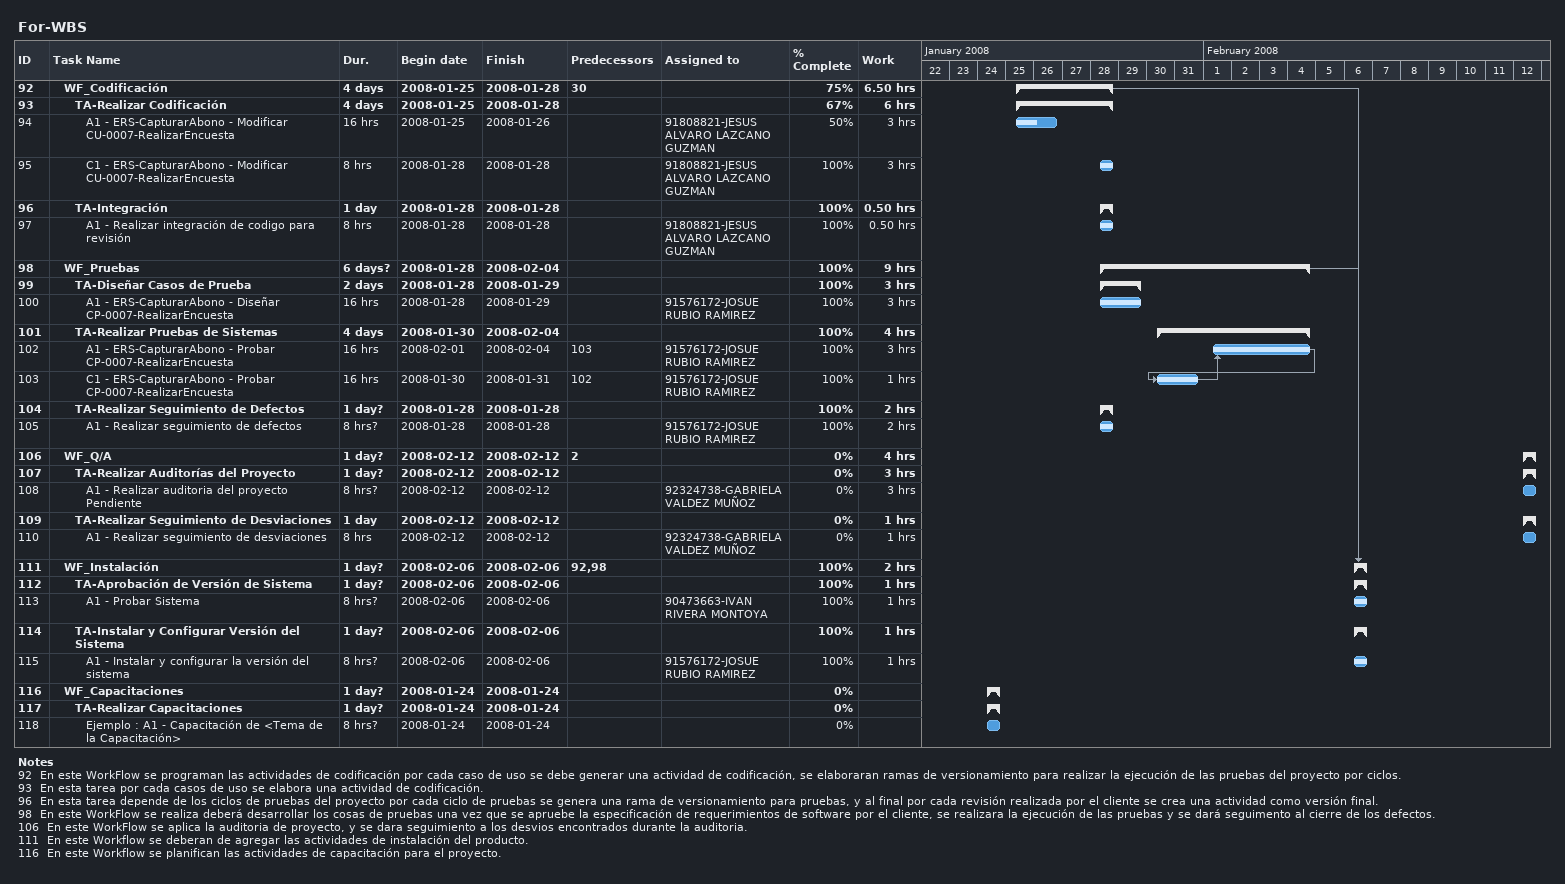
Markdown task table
For-WBS

| ID | Level | Task | Duration | Start | Finish | Predecessors | Resources | % complete | Work (h) |
|---|---|---|---|---|---|---|---|---|---|
| 92 | 2 | **WF_Codificación** | 4d | 2008-01-25 | 2008-01-28 | 30 |  | 75 | 6.50 |
| 93 | 3 | **TA-Realizar Codificación** | 4d | 2008-01-25 | 2008-01-28 |  |  | 67 | 6 |
| 94 | 4 | A1 - ERS-CapturarAbono - Modificar CU-0007-RealizarEncuesta | 16h | 2008-01-25 | 2008-01-26 |  | 91808821-JESUS ALVARO LAZCANO GUZMAN | 50 | 3 |
| 95 | 4 | C1 - ERS-CapturarAbono - Modificar CU-0007-RealizarEncuesta | 8h | 2008-01-28 | 2008-01-28 |  | 91808821-JESUS ALVARO LAZCANO GUZMAN | 100 | 3 |
| 96 | 3 | **TA-Integración** | 1d | 2008-01-28 | 2008-01-28 |  |  | 100 | 0.50 |
| 97 | 4 | A1 - Realizar integración de codigo para revisión | 8h | 2008-01-28 | 2008-01-28 |  | 91808821-JESUS ALVARO LAZCANO GUZMAN | 100 | 0.50 |
| 98 | 2 | **WF_Pruebas** | 6d? | 2008-01-28 | 2008-02-04 |  |  | 100 | 9 |
| 99 | 3 | **TA-Diseñar Casos de Prueba** | 2d | 2008-01-28 | 2008-01-29 |  |  | 100 | 3 |
| 100 | 4 | A1 - ERS-CapturarAbono - Diseñar CP-0007-RealizarEncuesta | 16h | 2008-01-28 | 2008-01-29 |  | 91576172-JOSUE RUBIO RAMIREZ | 100 | 3 |
| 101 | 3 | **TA-Realizar Pruebas de Sistemas** | 4d | 2008-01-30 | 2008-02-04 |  |  | 100 | 4 |
| 102 | 4 | A1 - ERS-CapturarAbono - Probar CP-0007-RealizarEncuesta | 16h | 2008-02-01 | 2008-02-04 | 103 | 91576172-JOSUE RUBIO RAMIREZ | 100 | 3 |
| 103 | 4 | C1 - ERS-CapturarAbono - Probar CP-0007-RealizarEncuesta | 16h | 2008-01-30 | 2008-01-31 | 102 | 91576172-JOSUE RUBIO RAMIREZ | 100 | 1 |
| 104 | 3 | **TA-Realizar Seguimiento de Defectos** | 1d? | 2008-01-28 | 2008-01-28 |  |  | 100 | 2 |
| 105 | 4 | A1 - Realizar seguimiento de defectos | 8h? | 2008-01-28 | 2008-01-28 |  | 91576172-JOSUE RUBIO RAMIREZ | 100 | 2 |
| 106 | 2 | **WF_Q/A** | 1d? | 2008-02-12 | 2008-02-12 | 2 |  | 0 | 4 |
| 107 | 3 | **TA-Realizar Auditorías del Proyecto** | 1d? | 2008-02-12 | 2008-02-12 |  |  | 0 | 3 |
| 108 | 4 | A1 - Realizar auditoria del proyecto Pendiente | 8h? | 2008-02-12 | 2008-02-12 |  | 92324738-GABRIELA VALDEZ MUÑOZ | 0 | 3 |
| 109 | 3 | **TA-Realizar Seguimiento de Desviaciones** | 1d | 2008-02-12 | 2008-02-12 |  |  | 0 | 1 |
| 110 | 4 | A1 - Realizar seguimiento de desviaciones | 8h | 2008-02-12 | 2008-02-12 |  | 92324738-GABRIELA VALDEZ MUÑOZ | 0 | 1 |
| 111 | 2 | **WF_Instalación** | 1d? | 2008-02-06 | 2008-02-06 | 92, 98 |  | 100 | 2 |
| 112 | 3 | **TA-Aprobación de Versión de Sistema** | 1d? | 2008-02-06 | 2008-02-06 |  |  | 100 | 1 |
| 113 | 4 | A1 - Probar Sistema | 8h? | 2008-02-06 | 2008-02-06 |  | 90473663-IVAN RIVERA MONTOYA | 100 | 1 |
| 114 | 3 | **TA-Instalar y Configurar Versión del Sistema** | 1d? | 2008-02-06 | 2008-02-06 |  |  | 100 | 1 |
| 115 | 4 | A1 - Instalar y configurar la versión del sistema | 8h? | 2008-02-06 | 2008-02-06 |  | 91576172-JOSUE RUBIO RAMIREZ | 100 | 1 |
| 116 | 2 | **WF_Capacitaciones** | 1d? | 2008-01-24 | 2008-01-24 |  |  | 0 |  |
| 117 | 3 | **TA-Realizar Capacitaciones** | 1d? | 2008-01-24 | 2008-01-24 |  |  | 0 |  |
| 118 | 4 | Ejemplo : A1 - Capacitación de <Tema de la Capacitación> | 8h? | 2008-01-24 | 2008-01-24 |  |  | 0 |  |

Notes
- 92: En este WorkFlow se programan las actividades de codificación por cada caso de uso se debe generar una actividad de codificación, se elaboraran ramas de versionamiento para realizar la ejecución de las pruebas del proyecto por ciclos.
- 93: En esta tarea por cada casos de uso se elabora una actividad de codificación.
- 96: En esta tarea depende de los ciclos de pruebas del proyecto por cada ciclo de pruebas se genera una rama de versionamiento para pruebas, y al final por cada revisión realizada por el cliente se crea una actividad como versión final.
- 98: En este WorkFlow se realiza deberá desarrollar los cosas de pruebas una vez que se apruebe la especificación de requerimientos de software por el cliente, se realizara la ejecución de las pruebas y se dará seguimento al cierre de los defectos.
- 106: En este WorkFlow se aplica la auditoria de proyecto, y se dara seguimiento a los desvios encontrados durante la auditoria.
- 111: En este Workflow se deberan de agregar las actividades de instalación del producto.
- 116: En este Workflow se planifican las actividades de capacitación para el proyecto.
